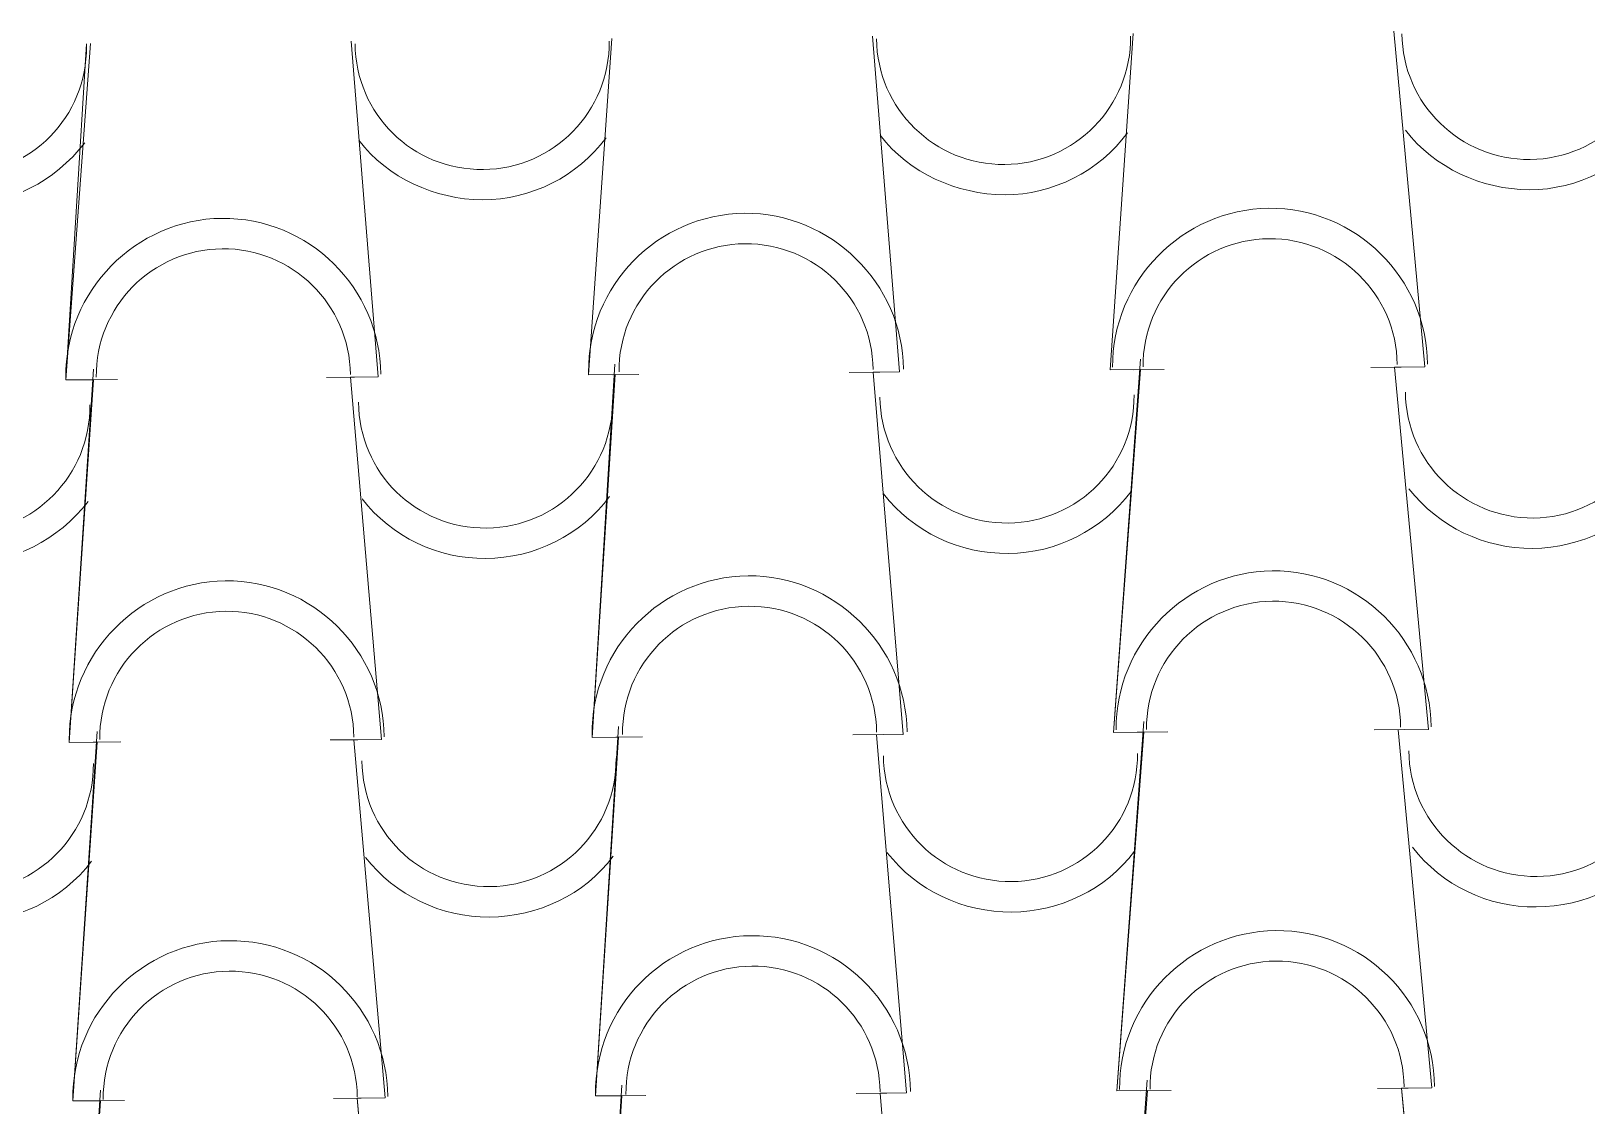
# Model space of a CAD drawing. Header units: millimetres. Extents: x 36985 to 49607, y -23856 to -17842.
# Drawn here: x 41048 to 42006, y -19250 to -18588 of the extents above; entities that cross this region are included whole.
import ezdxf

# ---------------------------------------------------------------- set-up
doc = ezdxf.new("R2010")
doc.units = ezdxf.units.MM
doc.layers.add('A-COB-___-___-EXI', color=250, linetype='Continuous', lineweight=25)

msp = doc.modelspace()

# ---------------------------------------------------------------- linework, layer by layer
at = {"layer": 'A-COB-___-___-EXI', "color": 18, "lineweight": 9}
for p, q in [((41084.45, -18802.69), (41101.55, -18802.53)), ((41247.34, -18801.12), (41230.24, -18801.29)), ((41407.79, -18799.58), (41391.5, -18799.74)), ((41406.16, -18799.6), (41422.45, -18799.44)), ((41570.68, -18798.02), (41551.95, -18798.2)), ((41731.13, -18796.47), (41712.39, -18796.65)), ((41727.05, -18796.51), (41745.79, -18796.33)), ((41891.57, -18794.93), (41872.84, -18795.11)), ((41572.82, -19021.18), (41554.09, -19021.36)), ((41893.72, -19018.09), (41874.99, -19018.27)), ((41410.43, -19243.48), (41426.72, -19243.32)), ((41574.95, -19241.89), (41556.21, -19242.07)), ((41735.39, -19240.35), (41716.66, -19240.53)), ((41731.32, -19240.39), (41750.05, -19240.21)), ((41895.84, -19238.81), (41877.11, -19238.99)), ((41912.62, -19459.38), (41891.77, -19238.85)), ((41268.39, -19465.58), (41249.16, -19245.03))]:
    msp.add_line(p, q, dxfattribs=at)
at = {"layer": 'A-COB-___-___-EXI', "color": 18, "lineweight": 9, "flags": 128}
for points in [[(41405.8, -18592.71), (41391.5, -18799.74), (41407.79, -18799.58), (41391.5, -18799.74), (41407.79, -18799.58), (41391.5, -18799.74), (41405.8, -18592.71), (41391.5, -18799.74), (41407.79, -18799.58), (41393.64, -19022.9), (41409.93, -19022.74), (41393.64, -19022.9), (41409.93, -19022.74), (41393.64, -19022.9), (41409.93, -19022.74), (41393.64, -19022.9), (41409.93, -19022.74), (41395.77, -19243.62), (41412.06, -19243.46), (41395.77, -19243.62), (41412.06, -19243.46), (41395.77, -19243.62), (41409.87, -19016.23), (41395.77, -19243.62), (41412.06, -19243.46), (41397.89, -19464.33), (41411.99, -19236.94), (41397.89, -19464.33), (41411.99, -19236.94)], [(41566.25, -18591.17), (41582.9, -18797.9), (41566.61, -18798.05), (41582.9, -18797.9), (41566.25, -18591.17), (41582.9, -18797.9), (41566.61, -18798.05), (41585.04, -19021.06), (41568.75, -19021.22), (41585.04, -19021.06), (41568.75, -19021.22), (41587.16, -19241.78), (41570.87, -19241.93), (41589.29, -19462.49), (41570.87, -19241.93), (41587.16, -19241.78), (41570.87, -19241.93), (41587.16, -19241.78), (41570.87, -19241.93), (41589.29, -19462.49), (41570.87, -19241.93), (41587.16, -19241.78), (41568.75, -19021.22), (41585.04, -19021.06), (41568.75, -19021.22), (41585.04, -19021.06)], [(41718.78, -19461.25), (41735.33, -19233.84), (41718.78, -19461.25), (41735.39, -19240.35), (41716.66, -19240.53), (41733.21, -19013.12), (41716.66, -19240.53), (41735.39, -19240.35), (41716.66, -19240.53), (41735.39, -19240.35), (41716.66, -19240.53), (41733.27, -19019.63), (41714.54, -19019.81), (41733.27, -19019.63), (41714.54, -19019.81), (41733.27, -19019.63), (41714.54, -19019.81), (41731.13, -18796.47), (41712.39, -18796.65), (41726.69, -18589.62), (41712.39, -18796.65), (41731.13, -18796.47), (41712.39, -18796.65), (41731.13, -18796.47), (41712.39, -18796.65), (41726.69, -18589.62)], [(41908.38, -19017.95), (41889.65, -19018.13), (41908.38, -19017.95), (41887.5, -18794.97), (41906.23, -18794.79), (41887.14, -18588.08), (41906.23, -18794.79), (41887.5, -18794.97), (41906.23, -18794.79), (41887.14, -18588.08)], [(41082.46, -18595.82), (41069.79, -18802.83), (41086.89, -18802.67), (41069.79, -18802.83), (41086.89, -18802.67), (41069.79, -18802.83), (41084.9, -18595.8)], [(41086.83, -18796.15), (41071.93, -19025.99), (41089.04, -19025.83), (41071.93, -19025.99), (41089.04, -19025.83), (41074.06, -19246.71), (41091.16, -19246.55), (41074.06, -19246.71), (41091.16, -19246.55), (41074.06, -19246.71), (41089.04, -19025.83), (41071.93, -19025.99), (41086.83, -18796.15), (41071.93, -19025.99), (41089.04, -19025.83), (41071.93, -19025.99), (41089.04, -19025.83), (41071.93, -19025.99), (41089.04, -19025.83), (41071.93, -19025.99), (41089.04, -19025.83), (41071.93, -19025.99), (41089.04, -19025.83), (41071.93, -19025.99), (41086.89, -18802.67), (41069.79, -18802.83), (41082.46, -18595.82), (41069.79, -18802.83), (41086.89, -18802.67), (41069.79, -18802.83), (41086.89, -18802.67)], [(41266.27, -19244.86), (41249.16, -19245.03), (41266.27, -19244.86), (41249.16, -19245.03), (41268.39, -19465.58), (41249.16, -19245.03), (41266.27, -19244.86), (41247.04, -19024.31), (41264.15, -19024.14), (41244.9, -18801.15), (41262, -18800.98), (41244.9, -18801.15), (41262, -18800.98), (41244.9, -18801.15), (41264.15, -19024.14), (41247.04, -19024.31), (41264.15, -19024.14), (41247.04, -19024.31), (41266.27, -19244.86), (41249.16, -19245.03), (41266.27, -19244.86), (41249.16, -19245.03), (41268.39, -19465.58), (41249.16, -19245.03), (41266.27, -19244.86), (41247.04, -19024.31), (41264.15, -19024.14), (41247.04, -19024.31), (41264.15, -19024.14), (41247.04, -19024.31), (41264.15, -19024.14), (41244.9, -18801.15), (41262, -18800.98), (41245.35, -18594.25), (41262, -18800.98), (41244.9, -18801.15), (41262, -18800.98), (41245.35, -18594.25), (41262, -18800.98), (41244.9, -18801.15), (41264.15, -19024.14), (41247.04, -19024.31), (41264.15, -19024.14), (41247.04, -19024.31), (41266.27, -19244.86), (41249.16, -19245.03), (41266.27, -19244.86), (41247.04, -19024.31), (41264.15, -19024.14)], [(41566.61, -18798.05), (41585.04, -19021.06), (41568.75, -19021.22), (41585.04, -19021.06), (41568.75, -19021.22), (41587.16, -19241.78), (41570.87, -19241.93), (41587.16, -19241.78), (41568.75, -19021.22), (41585.04, -19021.06), (41566.61, -18798.05), (41582.9, -18797.9), (41566.61, -18798.05), (41582.9, -18797.9)], [(41910.5, -19238.67), (41891.77, -19238.85), (41910.5, -19238.67), (41891.77, -19238.85), (41912.62, -19459.38), (41891.77, -19238.85), (41910.5, -19238.67), (41889.65, -19018.13), (41908.38, -19017.95), (41889.65, -19018.13), (41908.38, -19017.95), (41887.5, -18794.97), (41906.23, -18794.79), (41887.5, -18794.97), (41906.23, -18794.79)], [(41889.65, -19018.13), (41908.38, -19017.95), (41889.65, -19018.13), (41910.5, -19238.67), (41891.77, -19238.85), (41910.5, -19238.67), (41889.65, -19018.13), (41908.38, -19017.95), (41887.5, -18794.97)], [(41091.1, -19240.03), (41076.18, -19467.43), (41091.16, -19246.55), (41074.06, -19246.71), (41088.98, -19019.31), (41074.06, -19246.71), (41088.98, -19019.31)], [(41409.87, -19016.23), (41395.77, -19243.62), (41412.06, -19243.46), (41395.77, -19243.62), (41412.06, -19243.46)], [(41729.2, -19019.67), (41747.93, -19019.49), (41729.2, -19019.67), (41747.93, -19019.49)], [(41076.18, -19467.43), (41091.1, -19240.03), (41076.18, -19467.43), (41091.16, -19246.55), (41074.06, -19246.71), (41091.16, -19246.55), (41074.06, -19246.71), (41091.16, -19246.55), (41074.06, -19246.71)]]:
    msp.add_lwpolyline(points, dxfattribs=at)
for points in [[(41407.72, -18793.07), (41393.64, -19022.9), (41409.93, -19022.74), (41393.64, -19022.9), (41409.93, -19022.74), (41393.64, -19022.9)], [(41731.06, -18789.96), (41714.54, -19019.81), (41733.27, -19019.63), (41714.54, -19019.81), (41733.27, -19019.63), (41714.54, -19019.81)], [(41232.38, -19024.45), (41249.49, -19024.29)], [(41424.59, -19022.6), (41408.3, -19022.76), (41424.59, -19022.6), (41408.3, -19022.76)], [(41103.7, -19025.69), (41086.59, -19025.85), (41103.7, -19025.69), (41086.59, -19025.85)], [(41105.82, -19246.4), (41088.72, -19246.57)], [(41234.5, -19245.17), (41251.61, -19245)]]:
    msp.add_lwpolyline(points, close=True, dxfattribs=at)
at = {"layer": 'A-COB-___-___-EXI', "color": 18, "lineweight": 9}
for points in [[(41568.71, -18592.77), (41569.12, -18635.94), (41604.48, -18670.62), (41647.64, -18670.21)], [(41568.71, -18592.77), (41569.12, -18635.94), (41604.48, -18670.62), (41647.64, -18670.21)], [(41892.04, -18589.66), (41892.46, -18632.83), (41927.82, -18667.51), (41970.98, -18667.1)], [(41892.04, -18589.66), (41892.46, -18632.83), (41927.82, -18667.51), (41970.98, -18667.1)], [(41247.81, -18595.86), (41248.22, -18639.02), (41282.77, -18673.72), (41326.75, -18673.29)], [(41247.81, -18595.86), (41248.22, -18639.02), (41282.77, -18673.72), (41326.75, -18673.29)], [(41247.81, -18595.86), (41248.22, -18639.02), (41282.77, -18673.72), (41326.75, -18673.29)], [(41894.24, -18649.1), (41912.39, -18672.55), (41941.02, -18685.31), (41970.35, -18685.84)], [(41894.24, -18649.1), (41912.39, -18672.55), (41941.02, -18685.31), (41970.35, -18685.84)], [(41250.01, -18655.3), (41268.16, -18678.74), (41296.79, -18691.5), (41326.11, -18692.03)], [(41250.01, -18655.3), (41268.16, -18678.74), (41296.79, -18691.5), (41326.11, -18692.03)], [(41250.01, -18655.3), (41268.16, -18678.74), (41296.79, -18691.5), (41326.11, -18692.03)], [(41570.91, -18652.21), (41589.05, -18675.66), (41617.68, -18688.42), (41647.82, -18688.94)], [(41570.91, -18652.21), (41589.05, -18675.66), (41617.68, -18688.42), (41647.82, -18688.94)], [(41907.85, -18793.14), (41907.34, -18740.2), (41863.75, -18696.64), (41810, -18697.16)], [(41907.85, -18793.14), (41907.34, -18740.2), (41863.75, -18696.64), (41810, -18697.16)], [(41907.85, -18793.14), (41907.34, -18740.2), (41863.75, -18696.64), (41810, -18697.16)], [(41907.85, -18793.14), (41907.34, -18740.2), (41863.75, -18696.64), (41810, -18697.16)], [(41907.85, -18793.14), (41907.34, -18740.2), (41863.75, -18696.64), (41810, -18697.16)], [(41907.85, -18793.14), (41907.34, -18740.2), (41863.75, -18696.64), (41810, -18697.16)], [(41263.61, -18799.34), (41263.1, -18746.4), (41219.52, -18702.83), (41165.76, -18703.35)], [(41263.61, -18799.34), (41263.1, -18746.4), (41219.52, -18702.83), (41165.76, -18703.35)], [(41263.61, -18799.34), (41263.1, -18746.4), (41219.52, -18702.83), (41165.76, -18703.35)], [(41263.61, -18799.34), (41263.1, -18746.4), (41219.52, -18702.83), (41165.76, -18703.35)], [(41263.61, -18799.34), (41263.1, -18746.4), (41219.52, -18702.83), (41165.76, -18703.35)], [(41263.61, -18799.34), (41263.1, -18746.4), (41219.52, -18702.83), (41165.76, -18703.35)], [(41263.61, -18799.34), (41263.1, -18746.4), (41219.52, -18702.83), (41165.76, -18703.35)], [(41263.61, -18799.34), (41263.1, -18746.4), (41219.52, -18702.83), (41165.76, -18703.35)], [(41585.32, -18796.25), (41584.81, -18743.31), (41540.41, -18699.75), (41487.47, -18700.26)], [(41585.32, -18796.25), (41584.81, -18743.31), (41540.41, -18699.75), (41487.47, -18700.26)], [(41585.32, -18796.25), (41584.81, -18743.31), (41540.41, -18699.75), (41487.47, -18700.26)], [(41585.32, -18796.25), (41584.81, -18743.31), (41540.41, -18699.75), (41487.47, -18700.26)], [(41585.32, -18796.25), (41584.81, -18743.31), (41540.41, -18699.75), (41487.47, -18700.26)], [(41585.32, -18796.25), (41584.81, -18743.31), (41540.41, -18699.75), (41487.47, -18700.26)], [(41889.12, -18793.32), (41888.7, -18750.16), (41853.34, -18715.47), (41810.18, -18715.89)], [(41889.12, -18793.32), (41888.7, -18750.16), (41853.34, -18715.47), (41810.18, -18715.89)], [(41889.12, -18793.32), (41888.7, -18750.16), (41853.34, -18715.47), (41810.18, -18715.89)], [(41889.12, -18793.32), (41888.7, -18750.16), (41853.34, -18715.47), (41810.18, -18715.89)], [(41889.12, -18793.32), (41888.7, -18750.16), (41853.34, -18715.47), (41810.18, -18715.89)], [(41889.12, -18793.32), (41888.7, -18750.16), (41853.34, -18715.47), (41810.18, -18715.89)], [(41244.88, -18799.52), (41244.47, -18756.35), (41209.11, -18721.67), (41165.94, -18722.08)], [(41244.88, -18799.52), (41244.47, -18756.35), (41209.11, -18721.67), (41165.94, -18722.08)], [(41244.88, -18799.52), (41244.47, -18756.35), (41209.11, -18721.67), (41165.94, -18722.08)], [(41244.88, -18799.52), (41244.47, -18756.35), (41209.11, -18721.67), (41165.94, -18722.08)], [(41244.88, -18799.52), (41244.47, -18756.35), (41209.11, -18721.67), (41165.94, -18722.08)], [(41244.88, -18799.52), (41244.47, -18756.35), (41209.11, -18721.67), (41165.94, -18722.08)], [(41244.88, -18799.52), (41244.47, -18756.35), (41209.11, -18721.67), (41165.94, -18722.08)], [(41244.88, -18799.52), (41244.47, -18756.35), (41209.11, -18721.67), (41165.94, -18722.08)], [(41566.59, -18796.43), (41566.18, -18753.26), (41530.82, -18718.57), (41487.65, -18718.99)], [(41566.59, -18796.43), (41566.18, -18753.26), (41530.82, -18718.57), (41487.65, -18718.99)], [(41566.59, -18796.43), (41566.18, -18753.26), (41530.82, -18718.57), (41487.65, -18718.99)], [(41566.59, -18796.43), (41566.18, -18753.26), (41530.82, -18718.57), (41487.65, -18718.99)], [(41566.59, -18796.43), (41566.18, -18753.26), (41530.82, -18718.57), (41487.65, -18718.99)], [(41566.59, -18796.43), (41566.18, -18753.26), (41530.82, -18718.57), (41487.65, -18718.99)], [(41570.83, -18813.49), (41571.24, -18856.66), (41606.6, -18891.34), (41649.77, -18890.93)], [(41894.17, -18810.38), (41894.58, -18853.55), (41929.94, -18888.23), (41973.11, -18887.82)], [(41249.93, -18816.58), (41250.35, -18859.74), (41284.89, -18894.43), (41328.87, -18894.01)], [(41896.37, -18869.82), (41914.51, -18893.27), (41943.15, -18906.84), (41972.47, -18906.56)], [(41896.37, -18869.82), (41914.51, -18893.27), (41943.15, -18906.84), (41972.47, -18906.56)], [(41252.13, -18876.02), (41270.28, -18899.46), (41298.92, -18913.03), (41328.24, -18912.75)], [(41252.13, -18876.02), (41270.28, -18899.46), (41298.92, -18913.03), (41328.24, -18912.75)], [(41252.13, -18876.02), (41270.28, -18899.46), (41298.92, -18913.03), (41328.24, -18912.75)], [(41573.03, -18872.93), (41591.17, -18896.38), (41619.81, -18909.95), (41649.95, -18909.66)], [(41573.03, -18872.93), (41591.17, -18896.38), (41619.81, -18909.95), (41649.95, -18909.66)], [(41265.76, -19022.5), (41265.25, -18969.56), (41221.66, -18925.99), (41167.91, -18926.51)], [(41265.76, -19022.5), (41265.25, -18969.56), (41221.66, -18925.99), (41167.91, -18926.51)], [(41265.76, -19022.5), (41265.25, -18969.56), (41221.66, -18925.99), (41167.91, -18926.51)], [(41265.76, -19022.5), (41265.25, -18969.56), (41221.66, -18925.99), (41167.91, -18926.51)], [(41265.76, -19022.5), (41265.25, -18969.56), (41221.66, -18925.99), (41167.91, -18926.51)], [(41265.76, -19022.5), (41265.25, -18969.56), (41221.66, -18925.99), (41167.91, -18926.51)], [(41265.76, -19022.5), (41265.25, -18969.56), (41221.66, -18925.99), (41167.91, -18926.51)], [(41265.76, -19022.5), (41265.25, -18969.56), (41221.66, -18925.99), (41167.91, -18926.51)], [(41265.76, -19022.5), (41265.25, -18969.56), (41221.66, -18925.99), (41167.91, -18926.51)], [(41265.76, -19022.5), (41265.25, -18969.56), (41221.66, -18925.99), (41167.91, -18926.51)], [(41265.76, -19022.5), (41265.25, -18969.56), (41221.66, -18925.99), (41167.91, -18926.51)], [(41265.76, -19022.5), (41265.25, -18969.56), (41221.66, -18925.99), (41167.91, -18926.51)], [(41265.76, -19022.5), (41265.25, -18969.56), (41221.66, -18925.99), (41167.91, -18926.51)], [(41265.76, -19022.5), (41265.25, -18969.56), (41221.66, -18925.99), (41167.91, -18926.51)], [(41587.47, -19019.41), (41586.96, -18966.47), (41542.56, -18922.91), (41489.62, -18923.42)], [(41587.47, -19019.41), (41586.96, -18966.47), (41542.56, -18922.91), (41489.62, -18923.42)], [(41587.47, -19019.41), (41586.96, -18966.47), (41542.56, -18922.91), (41489.62, -18923.42)], [(41587.47, -19019.41), (41586.96, -18966.47), (41542.56, -18922.91), (41489.62, -18923.42)], [(41587.47, -19019.41), (41586.96, -18966.47), (41542.56, -18922.91), (41489.62, -18923.42)], [(41587.47, -19019.41), (41586.96, -18966.47), (41542.56, -18922.91), (41489.62, -18923.42)], [(41587.47, -19019.41), (41586.96, -18966.47), (41542.56, -18922.91), (41489.62, -18923.42)], [(41587.47, -19019.41), (41586.96, -18966.47), (41542.56, -18922.91), (41489.62, -18923.42)], [(41587.47, -19019.41), (41586.96, -18966.47), (41542.56, -18922.91), (41489.62, -18923.42)], [(41587.47, -19019.41), (41586.96, -18966.47), (41542.56, -18922.91), (41489.62, -18923.42)], [(41587.47, -19019.41), (41586.96, -18966.47), (41542.56, -18922.91), (41489.62, -18923.42)], [(41909.99, -19016.31), (41909.48, -18963.37), (41865.9, -18919.8), (41812.14, -18920.32)], [(41909.99, -19016.31), (41909.48, -18963.37), (41865.9, -18919.8), (41812.14, -18920.32)], [(41909.99, -19016.31), (41909.48, -18963.37), (41865.9, -18919.8), (41812.14, -18920.32)], [(41909.99, -19016.31), (41909.48, -18963.37), (41865.9, -18919.8), (41812.14, -18920.32)], [(41909.99, -19016.31), (41909.48, -18963.37), (41865.9, -18919.8), (41812.14, -18920.32)], [(41909.99, -19016.31), (41909.48, -18963.37), (41865.9, -18919.8), (41812.14, -18920.32)], [(41909.99, -19016.31), (41909.48, -18963.37), (41865.9, -18919.8), (41812.14, -18920.32)], [(41909.99, -19016.31), (41909.48, -18963.37), (41865.9, -18919.8), (41812.14, -18920.32)], [(41909.99, -19016.31), (41909.48, -18963.37), (41865.9, -18919.8), (41812.14, -18920.32)], [(41247.03, -19022.68), (41246.61, -18979.51), (41211.25, -18944.83), (41168.09, -18945.24)], [(41247.03, -19022.68), (41246.61, -18979.51), (41211.25, -18944.83), (41168.09, -18945.24)], [(41247.03, -19022.68), (41246.61, -18979.51), (41211.25, -18944.83), (41168.09, -18945.24)], [(41247.03, -19022.68), (41246.61, -18979.51), (41211.25, -18944.83), (41168.09, -18945.24)], [(41247.03, -19022.68), (41246.61, -18979.51), (41211.25, -18944.83), (41168.09, -18945.24)], [(41247.03, -19022.68), (41246.61, -18979.51), (41211.25, -18944.83), (41168.09, -18945.24)], [(41247.03, -19022.68), (41246.61, -18979.51), (41211.25, -18944.83), (41168.09, -18945.24)], [(41247.03, -19022.68), (41246.61, -18979.51), (41211.25, -18944.83), (41168.09, -18945.24)], [(41247.03, -19022.68), (41246.61, -18979.51), (41211.25, -18944.83), (41168.09, -18945.24)], [(41247.03, -19022.68), (41246.61, -18979.51), (41211.25, -18944.83), (41168.09, -18945.24)], [(41247.03, -19022.68), (41246.61, -18979.51), (41211.25, -18944.83), (41168.09, -18945.24)], [(41247.03, -19022.68), (41246.61, -18979.51), (41211.25, -18944.83), (41168.09, -18945.24)], [(41247.03, -19022.68), (41246.61, -18979.51), (41211.25, -18944.83), (41168.09, -18945.24)], [(41247.03, -19022.68), (41246.61, -18979.51), (41211.25, -18944.83), (41168.09, -18945.24)], [(41568.74, -19019.59), (41568.32, -18976.42), (41532.96, -18941.74), (41489.8, -18942.15)], [(41568.74, -19019.59), (41568.32, -18976.42), (41532.96, -18941.74), (41489.8, -18942.15)], [(41568.74, -19019.59), (41568.32, -18976.42), (41532.96, -18941.74), (41489.8, -18942.15)], [(41568.74, -19019.59), (41568.32, -18976.42), (41532.96, -18941.74), (41489.8, -18942.15)], [(41568.74, -19019.59), (41568.32, -18976.42), (41532.96, -18941.74), (41489.8, -18942.15)], [(41568.74, -19019.59), (41568.32, -18976.42), (41532.96, -18941.74), (41489.8, -18942.15)], [(41568.74, -19019.59), (41568.32, -18976.42), (41532.96, -18941.74), (41489.8, -18942.15)], [(41568.74, -19019.59), (41568.32, -18976.42), (41532.96, -18941.74), (41489.8, -18942.15)], [(41568.74, -19019.59), (41568.32, -18976.42), (41532.96, -18941.74), (41489.8, -18942.15)], [(41568.74, -19019.59), (41568.32, -18976.42), (41532.96, -18941.74), (41489.8, -18942.15)], [(41568.74, -19019.59), (41568.32, -18976.42), (41532.96, -18941.74), (41489.8, -18942.15)], [(41891.26, -19016.49), (41890.85, -18973.32), (41855.49, -18938.63), (41812.32, -18939.05)], [(41891.26, -19016.49), (41890.85, -18973.32), (41855.49, -18938.63), (41812.32, -18939.05)], [(41891.26, -19016.49), (41890.85, -18973.32), (41855.49, -18938.63), (41812.32, -18939.05)], [(41891.26, -19016.49), (41890.85, -18973.32), (41855.49, -18938.63), (41812.32, -18939.05)], [(41891.26, -19016.49), (41890.85, -18973.32), (41855.49, -18938.63), (41812.32, -18939.05)], [(41891.26, -19016.49), (41890.85, -18973.32), (41855.49, -18938.63), (41812.32, -18939.05)], [(41891.26, -19016.49), (41890.85, -18973.32), (41855.49, -18938.63), (41812.32, -18939.05)], [(41891.26, -19016.49), (41890.85, -18973.32), (41855.49, -18938.63), (41812.32, -18939.05)], [(41891.26, -19016.49), (41890.85, -18973.32), (41855.49, -18938.63), (41812.32, -18939.05)], [(41896.29, -19031.1), (41896.7, -19074.26), (41932.06, -19108.95), (41975.23, -19108.53)], [(41252.05, -19037.29), (41252.47, -19080.46), (41287.01, -19115.15), (41330.99, -19114.73)], [(41252.05, -19037.29), (41252.47, -19080.46), (41287.01, -19115.15), (41330.99, -19114.73)], [(41572.95, -19034.21), (41573.36, -19077.37), (41608.72, -19112.06), (41651.89, -19111.64)], [(41898.49, -19090.54), (41916.63, -19113.99), (41945.27, -19127.56), (41974.59, -19127.27)], [(41254.25, -19096.73), (41272.4, -19120.18), (41301.04, -19133.75), (41330.36, -19133.47)], [(41254.25, -19096.73), (41272.4, -19120.18), (41301.04, -19133.75), (41330.36, -19133.47)], [(41575.15, -19093.65), (41593.3, -19117.09), (41621.93, -19130.67), (41652.07, -19130.38)], [(41267.89, -19244.03), (41267.37, -19190.28), (41223.79, -19147.53), (41170.04, -19148.04)], [(41267.89, -19244.03), (41267.37, -19190.28), (41223.79, -19147.53), (41170.04, -19148.04)], [(41267.89, -19244.03), (41267.37, -19190.28), (41223.79, -19147.53), (41170.04, -19148.04)], [(41267.89, -19244.03), (41267.37, -19190.28), (41223.79, -19147.53), (41170.04, -19148.04)], [(41267.89, -19244.03), (41267.37, -19190.28), (41223.79, -19147.53), (41170.04, -19148.04)], [(41267.89, -19244.03), (41267.37, -19190.28), (41223.79, -19147.53), (41170.04, -19148.04)], [(41267.89, -19244.03), (41267.37, -19190.28), (41223.79, -19147.53), (41170.04, -19148.04)], [(41267.89, -19244.03), (41267.37, -19190.28), (41223.79, -19147.53), (41170.04, -19148.04)], [(41267.89, -19244.03), (41267.37, -19190.28), (41223.79, -19147.53), (41170.04, -19148.04)], [(41267.89, -19244.03), (41267.37, -19190.28), (41223.79, -19147.53), (41170.04, -19148.04)], [(41589.6, -19240.94), (41589.08, -19187.18), (41544.69, -19144.44), (41491.75, -19144.95)], [(41589.6, -19240.94), (41589.08, -19187.18), (41544.69, -19144.44), (41491.75, -19144.95)], [(41589.6, -19240.94), (41589.08, -19187.18), (41544.69, -19144.44), (41491.75, -19144.95)], [(41589.6, -19240.94), (41589.08, -19187.18), (41544.69, -19144.44), (41491.75, -19144.95)], [(41589.6, -19240.94), (41589.08, -19187.18), (41544.69, -19144.44), (41491.75, -19144.95)], [(41589.6, -19240.94), (41589.08, -19187.18), (41544.69, -19144.44), (41491.75, -19144.95)], [(41589.6, -19240.94), (41589.08, -19187.18), (41544.69, -19144.44), (41491.75, -19144.95)], [(41589.6, -19240.94), (41589.08, -19187.18), (41544.69, -19144.44), (41491.75, -19144.95)], [(41912.12, -19237.84), (41911.61, -19184.08), (41868.03, -19141.33), (41814.27, -19141.85)], [(41912.12, -19237.84), (41911.61, -19184.08), (41868.03, -19141.33), (41814.27, -19141.85)], [(41912.12, -19237.84), (41911.61, -19184.08), (41868.03, -19141.33), (41814.27, -19141.85)], [(41912.12, -19237.84), (41911.61, -19184.08), (41868.03, -19141.33), (41814.27, -19141.85)], [(41912.12, -19237.84), (41911.61, -19184.08), (41868.03, -19141.33), (41814.27, -19141.85)], [(41912.12, -19237.84), (41911.61, -19184.08), (41868.03, -19141.33), (41814.27, -19141.85)], [(41249.16, -19244.21), (41248.74, -19201.05), (41213.38, -19166.36), (41170.22, -19166.78)], [(41249.16, -19244.21), (41248.74, -19201.05), (41213.38, -19166.36), (41170.22, -19166.78)], [(41249.16, -19244.21), (41248.74, -19201.05), (41213.38, -19166.36), (41170.22, -19166.78)], [(41249.16, -19244.21), (41248.74, -19201.05), (41213.38, -19166.36), (41170.22, -19166.78)], [(41249.16, -19244.21), (41248.74, -19201.05), (41213.38, -19166.36), (41170.22, -19166.78)], [(41249.16, -19244.21), (41248.74, -19201.05), (41213.38, -19166.36), (41170.22, -19166.78)], [(41249.16, -19244.21), (41248.74, -19201.05), (41213.38, -19166.36), (41170.22, -19166.78)], [(41249.16, -19244.21), (41248.74, -19201.05), (41213.38, -19166.36), (41170.22, -19166.78)], [(41249.16, -19244.21), (41248.74, -19201.05), (41213.38, -19166.36), (41170.22, -19166.78)], [(41249.16, -19244.21), (41248.74, -19201.05), (41213.38, -19166.36), (41170.22, -19166.78)], [(41570.87, -19241.12), (41570.45, -19197.95), (41535.09, -19163.27), (41491.93, -19163.68)], [(41570.87, -19241.12), (41570.45, -19197.95), (41535.09, -19163.27), (41491.93, -19163.68)], [(41570.87, -19241.12), (41570.45, -19197.95), (41535.09, -19163.27), (41491.93, -19163.68)], [(41570.87, -19241.12), (41570.45, -19197.95), (41535.09, -19163.27), (41491.93, -19163.68)], [(41570.87, -19241.12), (41570.45, -19197.95), (41535.09, -19163.27), (41491.93, -19163.68)], [(41570.87, -19241.12), (41570.45, -19197.95), (41535.09, -19163.27), (41491.93, -19163.68)], [(41570.87, -19241.12), (41570.45, -19197.95), (41535.09, -19163.27), (41491.93, -19163.68)], [(41570.87, -19241.12), (41570.45, -19197.95), (41535.09, -19163.27), (41491.93, -19163.68)], [(41893.39, -19238.02), (41892.98, -19194.85), (41857.62, -19160.17), (41814.45, -19160.58)], [(41893.39, -19238.02), (41892.98, -19194.85), (41857.62, -19160.17), (41814.45, -19160.58)], [(41893.39, -19238.02), (41892.98, -19194.85), (41857.62, -19160.17), (41814.45, -19160.58)], [(41893.39, -19238.02), (41892.98, -19194.85), (41857.62, -19160.17), (41814.45, -19160.58)], [(41893.39, -19238.02), (41892.98, -19194.85), (41857.62, -19160.17), (41814.45, -19160.58)], [(41893.39, -19238.02), (41892.98, -19194.85), (41857.62, -19160.17), (41814.45, -19160.58)]]:
    msp.add_open_spline(points, degree=3, dxfattribs=at)
for points in [[(41647.64, -18670.21), (41647.64, -18670.21), (41690.81, -18669.79), (41725.5, -18634.44), (41725.08, -18591.27)], [(41647.64, -18670.21), (41647.64, -18670.21), (41690.81, -18669.79), (41725.5, -18634.44), (41725.08, -18591.27)], [(41970.98, -18667.1), (41970.98, -18667.1), (42014.15, -18666.68), (42048.83, -18631.33), (42048.42, -18588.16)], [(41970.98, -18667.1), (41970.98, -18667.1), (42014.15, -18666.68), (42048.83, -18631.33), (42048.42, -18588.16)], [(41005.04, -18676.39), (41005.04, -18676.39), (41048.21, -18675.97), (41082.89, -18640.61), (41082.48, -18597.45)], [(41005.04, -18676.39), (41005.04, -18676.39), (41048.21, -18675.97), (41082.89, -18640.61), (41082.48, -18597.45)], [(41005.04, -18676.39), (41005.04, -18676.39), (41048.21, -18675.97), (41082.89, -18640.61), (41082.48, -18597.45)], [(41326.75, -18673.29), (41326.75, -18673.29), (41369.92, -18672.88), (41404.6, -18637.52), (41404.19, -18594.35)], [(41326.75, -18673.29), (41326.75, -18673.29), (41369.92, -18672.88), (41404.6, -18637.52), (41404.19, -18594.35)], [(41326.75, -18673.29), (41326.75, -18673.29), (41369.92, -18672.88), (41404.6, -18637.52), (41404.19, -18594.35)], [(41647.82, -18688.94), (41647.82, -18688.94), (41677.15, -18688.66), (41705.52, -18674.54), (41723.21, -18650.75)], [(41647.82, -18688.94), (41647.82, -18688.94), (41677.15, -18688.66), (41705.52, -18674.54), (41723.21, -18650.75)], [(41970.35, -18685.84), (41970.35, -18685.84), (42000.48, -18685.55), (42028.86, -18671.43), (42046.55, -18647.64)], [(41970.35, -18685.84), (41970.35, -18685.84), (42000.48, -18685.55), (42028.86, -18671.43), (42046.55, -18647.64)], [(41005.22, -18695.12), (41005.22, -18695.12), (41035.35, -18694.83), (41062.91, -18680.72), (41081.42, -18656.92)], [(41005.22, -18695.12), (41005.22, -18695.12), (41035.35, -18694.83), (41062.91, -18680.72), (41081.42, -18656.92)], [(41005.22, -18695.12), (41005.22, -18695.12), (41035.35, -18694.83), (41062.91, -18680.72), (41081.42, -18656.92)], [(41326.11, -18692.03), (41326.11, -18692.03), (41356.25, -18691.74), (41384.62, -18677.62), (41402.31, -18653.83)], [(41326.11, -18692.03), (41326.11, -18692.03), (41356.25, -18691.74), (41384.62, -18677.62), (41402.31, -18653.83)], [(41326.11, -18692.03), (41326.11, -18692.03), (41356.25, -18691.74), (41384.62, -18677.62), (41402.31, -18653.83)], [(41810, -18697.16), (41810, -18697.16), (41757.06, -18697.67), (41713.5, -18742.07), (41714.01, -18795.01)], [(41810, -18697.16), (41810, -18697.16), (41757.06, -18697.67), (41713.5, -18742.07), (41714.01, -18795.01)], [(41810, -18697.16), (41810, -18697.16), (41757.06, -18697.67), (41713.5, -18742.07), (41714.01, -18795.01)], [(41810, -18697.16), (41810, -18697.16), (41757.06, -18697.67), (41713.5, -18742.07), (41714.01, -18795.01)], [(41810, -18697.16), (41810, -18697.16), (41757.06, -18697.67), (41713.5, -18742.07), (41714.01, -18795.01)], [(41810, -18697.16), (41810, -18697.16), (41757.06, -18697.67), (41713.5, -18742.07), (41714.01, -18795.01)], [(41165.76, -18703.35), (41165.76, -18703.35), (41112.82, -18703.86), (41069.26, -18748.26), (41069.77, -18801.2)], [(41165.76, -18703.35), (41165.76, -18703.35), (41112.82, -18703.86), (41069.26, -18748.26), (41069.77, -18801.2)], [(41165.76, -18703.35), (41165.76, -18703.35), (41112.82, -18703.86), (41069.26, -18748.26), (41069.77, -18801.2)], [(41165.76, -18703.35), (41165.76, -18703.35), (41112.82, -18703.86), (41069.26, -18748.26), (41069.77, -18801.2)], [(41165.76, -18703.35), (41165.76, -18703.35), (41112.82, -18703.86), (41069.26, -18748.26), (41069.77, -18801.2)], [(41165.76, -18703.35), (41165.76, -18703.35), (41112.82, -18703.86), (41069.26, -18748.26), (41069.77, -18801.2)], [(41165.76, -18703.35), (41165.76, -18703.35), (41112.82, -18703.86), (41069.26, -18748.26), (41069.77, -18801.2)], [(41165.76, -18703.35), (41165.76, -18703.35), (41112.82, -18703.86), (41069.26, -18748.26), (41069.77, -18801.2)], [(41487.47, -18700.26), (41487.47, -18700.26), (41433.72, -18700.77), (41390.97, -18745.17), (41391.48, -18798.11)], [(41487.47, -18700.26), (41487.47, -18700.26), (41433.72, -18700.77), (41390.97, -18745.17), (41391.48, -18798.11)], [(41487.47, -18700.26), (41487.47, -18700.26), (41433.72, -18700.77), (41390.97, -18745.17), (41391.48, -18798.11)], [(41487.47, -18700.26), (41487.47, -18700.26), (41433.72, -18700.77), (41390.97, -18745.17), (41391.48, -18798.11)], [(41487.47, -18700.26), (41487.47, -18700.26), (41433.72, -18700.77), (41390.97, -18745.17), (41391.48, -18798.11)], [(41487.47, -18700.26), (41487.47, -18700.26), (41433.72, -18700.77), (41390.97, -18745.17), (41391.48, -18798.11)], [(41810.18, -18715.89), (41810.18, -18715.89), (41767.01, -18716.3), (41732.32, -18751.66), (41732.74, -18794.83)], [(41810.18, -18715.89), (41810.18, -18715.89), (41767.01, -18716.3), (41732.32, -18751.66), (41732.74, -18794.83)], [(41810.18, -18715.89), (41810.18, -18715.89), (41767.01, -18716.3), (41732.32, -18751.66), (41732.74, -18794.83)], [(41810.18, -18715.89), (41810.18, -18715.89), (41767.01, -18716.3), (41732.32, -18751.66), (41732.74, -18794.83)], [(41810.18, -18715.89), (41810.18, -18715.89), (41767.01, -18716.3), (41732.32, -18751.66), (41732.74, -18794.83)], [(41810.18, -18715.89), (41810.18, -18715.89), (41767.01, -18716.3), (41732.32, -18751.66), (41732.74, -18794.83)], [(41165.94, -18722.08), (41165.94, -18722.08), (41122.78, -18722.5), (41088.09, -18757.86), (41088.51, -18801.02)], [(41165.94, -18722.08), (41165.94, -18722.08), (41122.78, -18722.5), (41088.09, -18757.86), (41088.51, -18801.02)], [(41165.94, -18722.08), (41165.94, -18722.08), (41122.78, -18722.5), (41088.09, -18757.86), (41088.51, -18801.02)], [(41165.94, -18722.08), (41165.94, -18722.08), (41122.78, -18722.5), (41088.09, -18757.86), (41088.51, -18801.02)], [(41165.94, -18722.08), (41165.94, -18722.08), (41122.78, -18722.5), (41088.09, -18757.86), (41088.51, -18801.02)], [(41165.94, -18722.08), (41165.94, -18722.08), (41122.78, -18722.5), (41088.09, -18757.86), (41088.51, -18801.02)], [(41165.94, -18722.08), (41165.94, -18722.08), (41122.78, -18722.5), (41088.09, -18757.86), (41088.51, -18801.02)], [(41165.94, -18722.08), (41165.94, -18722.08), (41122.78, -18722.5), (41088.09, -18757.86), (41088.51, -18801.02)], [(41487.65, -18718.99), (41487.65, -18718.99), (41444.49, -18719.4), (41409.8, -18754.76), (41410.22, -18797.93)], [(41487.65, -18718.99), (41487.65, -18718.99), (41444.49, -18719.4), (41409.8, -18754.76), (41410.22, -18797.93)], [(41487.65, -18718.99), (41487.65, -18718.99), (41444.49, -18719.4), (41409.8, -18754.76), (41410.22, -18797.93)], [(41487.65, -18718.99), (41487.65, -18718.99), (41444.49, -18719.4), (41409.8, -18754.76), (41410.22, -18797.93)], [(41487.65, -18718.99), (41487.65, -18718.99), (41444.49, -18719.4), (41409.8, -18754.76), (41410.22, -18797.93)], [(41487.65, -18718.99), (41487.65, -18718.99), (41444.49, -18719.4), (41409.8, -18754.76), (41410.22, -18797.93)], [(41649.77, -18890.93), (41649.77, -18890.93), (41692.93, -18890.51), (41727.62, -18855.15), (41727.2, -18811.99)], [(41973.11, -18887.82), (41973.11, -18887.82), (42016.27, -18887.4), (42050.96, -18852.04), (42050.54, -18808.88)], [(41007.16, -18897.1), (41007.16, -18897.1), (41050.33, -18896.69), (41085.01, -18861.33), (41084.6, -18818.17)], [(41007.16, -18897.1), (41007.16, -18897.1), (41050.33, -18896.69), (41085.01, -18861.33), (41084.6, -18818.17)], [(41328.87, -18894.01), (41328.87, -18894.01), (41372.04, -18893.6), (41406.72, -18858.24), (41406.31, -18815.07)], [(41972.47, -18906.56), (41972.47, -18906.56), (42002.61, -18906.27), (42030.98, -18892.15), (42048.67, -18868.36)], [(41972.47, -18906.56), (41972.47, -18906.56), (42002.61, -18906.27), (42030.98, -18892.15), (42048.67, -18868.36)], [(41007.34, -18915.84), (41007.34, -18915.84), (41037.48, -18915.55), (41065.03, -18901.44), (41083.54, -18877.64)], [(41007.34, -18915.84), (41007.34, -18915.84), (41037.48, -18915.55), (41065.03, -18901.44), (41083.54, -18877.64)], [(41007.34, -18915.84), (41007.34, -18915.84), (41037.48, -18915.55), (41065.03, -18901.44), (41083.54, -18877.64)], [(41328.24, -18912.75), (41328.24, -18912.75), (41358.37, -18912.46), (41386.74, -18898.34), (41404.44, -18874.55)], [(41328.24, -18912.75), (41328.24, -18912.75), (41358.37, -18912.46), (41386.74, -18898.34), (41404.44, -18874.55)], [(41328.24, -18912.75), (41328.24, -18912.75), (41358.37, -18912.46), (41386.74, -18898.34), (41404.44, -18874.55)], [(41649.95, -18909.66), (41649.95, -18909.66), (41679.27, -18909.38), (41707.64, -18895.26), (41725.33, -18871.47)], [(41649.95, -18909.66), (41649.95, -18909.66), (41679.27, -18909.38), (41707.64, -18895.26), (41725.33, -18871.47)], [(41167.91, -18926.51), (41167.91, -18926.51), (41114.97, -18927.02), (41071.41, -18971.42), (41071.92, -19024.36)], [(41167.91, -18926.51), (41167.91, -18926.51), (41114.97, -18927.02), (41071.41, -18971.42), (41071.92, -19024.36)], [(41167.91, -18926.51), (41167.91, -18926.51), (41114.97, -18927.02), (41071.41, -18971.42), (41071.92, -19024.36)], [(41167.91, -18926.51), (41167.91, -18926.51), (41114.97, -18927.02), (41071.41, -18971.42), (41071.92, -19024.36)], [(41167.91, -18926.51), (41167.91, -18926.51), (41114.97, -18927.02), (41071.41, -18971.42), (41071.92, -19024.36)], [(41167.91, -18926.51), (41167.91, -18926.51), (41114.97, -18927.02), (41071.41, -18971.42), (41071.92, -19024.36)], [(41167.91, -18926.51), (41167.91, -18926.51), (41114.97, -18927.02), (41071.41, -18971.42), (41071.92, -19024.36)], [(41167.91, -18926.51), (41167.91, -18926.51), (41114.97, -18927.02), (41071.41, -18971.42), (41071.92, -19024.36)], [(41167.91, -18926.51), (41167.91, -18926.51), (41114.97, -18927.02), (41071.41, -18971.42), (41071.92, -19024.36)], [(41167.91, -18926.51), (41167.91, -18926.51), (41114.97, -18927.02), (41071.41, -18971.42), (41071.92, -19024.36)], [(41167.91, -18926.51), (41167.91, -18926.51), (41114.97, -18927.02), (41071.41, -18971.42), (41071.92, -19024.36)], [(41167.91, -18926.51), (41167.91, -18926.51), (41114.97, -18927.02), (41071.41, -18971.42), (41071.92, -19024.36)], [(41167.91, -18926.51), (41167.91, -18926.51), (41114.97, -18927.02), (41071.41, -18971.42), (41071.92, -19024.36)], [(41167.91, -18926.51), (41167.91, -18926.51), (41114.97, -18927.02), (41071.41, -18971.42), (41071.92, -19024.36)], [(41489.62, -18923.42), (41489.62, -18923.42), (41435.86, -18923.94), (41393.12, -18968.33), (41393.63, -19021.27)], [(41489.62, -18923.42), (41489.62, -18923.42), (41435.86, -18923.94), (41393.12, -18968.33), (41393.63, -19021.27)], [(41489.62, -18923.42), (41489.62, -18923.42), (41435.86, -18923.94), (41393.12, -18968.33), (41393.63, -19021.27)], [(41489.62, -18923.42), (41489.62, -18923.42), (41435.86, -18923.94), (41393.12, -18968.33), (41393.63, -19021.27)], [(41489.62, -18923.42), (41489.62, -18923.42), (41435.86, -18923.94), (41393.12, -18968.33), (41393.63, -19021.27)], [(41489.62, -18923.42), (41489.62, -18923.42), (41435.86, -18923.94), (41393.12, -18968.33), (41393.63, -19021.27)], [(41489.62, -18923.42), (41489.62, -18923.42), (41435.86, -18923.94), (41393.12, -18968.33), (41393.63, -19021.27)], [(41489.62, -18923.42), (41489.62, -18923.42), (41435.86, -18923.94), (41393.12, -18968.33), (41393.63, -19021.27)], [(41489.62, -18923.42), (41489.62, -18923.42), (41435.86, -18923.94), (41393.12, -18968.33), (41393.63, -19021.27)], [(41489.62, -18923.42), (41489.62, -18923.42), (41435.86, -18923.94), (41393.12, -18968.33), (41393.63, -19021.27)], [(41489.62, -18923.42), (41489.62, -18923.42), (41435.86, -18923.94), (41393.12, -18968.33), (41393.63, -19021.27)], [(41812.14, -18920.32), (41812.14, -18920.32), (41759.2, -18920.83), (41715.64, -18965.23), (41716.15, -19018.17)], [(41812.14, -18920.32), (41812.14, -18920.32), (41759.2, -18920.83), (41715.64, -18965.23), (41716.15, -19018.17)], [(41812.14, -18920.32), (41812.14, -18920.32), (41759.2, -18920.83), (41715.64, -18965.23), (41716.15, -19018.17)], [(41812.14, -18920.32), (41812.14, -18920.32), (41759.2, -18920.83), (41715.64, -18965.23), (41716.15, -19018.17)], [(41812.14, -18920.32), (41812.14, -18920.32), (41759.2, -18920.83), (41715.64, -18965.23), (41716.15, -19018.17)], [(41812.14, -18920.32), (41812.14, -18920.32), (41759.2, -18920.83), (41715.64, -18965.23), (41716.15, -19018.17)], [(41812.14, -18920.32), (41812.14, -18920.32), (41759.2, -18920.83), (41715.64, -18965.23), (41716.15, -19018.17)], [(41812.14, -18920.32), (41812.14, -18920.32), (41759.2, -18920.83), (41715.64, -18965.23), (41716.15, -19018.17)], [(41812.14, -18920.32), (41812.14, -18920.32), (41759.2, -18920.83), (41715.64, -18965.23), (41716.15, -19018.17)], [(41168.09, -18945.24), (41168.09, -18945.24), (41124.92, -18945.66), (41090.24, -18981.02), (41090.65, -19024.18)], [(41168.09, -18945.24), (41168.09, -18945.24), (41124.92, -18945.66), (41090.24, -18981.02), (41090.65, -19024.18)], [(41168.09, -18945.24), (41168.09, -18945.24), (41124.92, -18945.66), (41090.24, -18981.02), (41090.65, -19024.18)], [(41168.09, -18945.24), (41168.09, -18945.24), (41124.92, -18945.66), (41090.24, -18981.02), (41090.65, -19024.18)], [(41168.09, -18945.24), (41168.09, -18945.24), (41124.92, -18945.66), (41090.24, -18981.02), (41090.65, -19024.18)], [(41168.09, -18945.24), (41168.09, -18945.24), (41124.92, -18945.66), (41090.24, -18981.02), (41090.65, -19024.18)], [(41168.09, -18945.24), (41168.09, -18945.24), (41124.92, -18945.66), (41090.24, -18981.02), (41090.65, -19024.18)], [(41168.09, -18945.24), (41168.09, -18945.24), (41124.92, -18945.66), (41090.24, -18981.02), (41090.65, -19024.18)], [(41168.09, -18945.24), (41168.09, -18945.24), (41124.92, -18945.66), (41090.24, -18981.02), (41090.65, -19024.18)], [(41168.09, -18945.24), (41168.09, -18945.24), (41124.92, -18945.66), (41090.24, -18981.02), (41090.65, -19024.18)], [(41168.09, -18945.24), (41168.09, -18945.24), (41124.92, -18945.66), (41090.24, -18981.02), (41090.65, -19024.18)], [(41168.09, -18945.24), (41168.09, -18945.24), (41124.92, -18945.66), (41090.24, -18981.02), (41090.65, -19024.18)], [(41168.09, -18945.24), (41168.09, -18945.24), (41124.92, -18945.66), (41090.24, -18981.02), (41090.65, -19024.18)], [(41168.09, -18945.24), (41168.09, -18945.24), (41124.92, -18945.66), (41090.24, -18981.02), (41090.65, -19024.18)], [(41489.8, -18942.15), (41489.8, -18942.15), (41446.63, -18942.57), (41411.95, -18977.92), (41412.36, -19021.09)], [(41489.8, -18942.15), (41489.8, -18942.15), (41446.63, -18942.57), (41411.95, -18977.92), (41412.36, -19021.09)], [(41489.8, -18942.15), (41489.8, -18942.15), (41446.63, -18942.57), (41411.95, -18977.92), (41412.36, -19021.09)], [(41489.8, -18942.15), (41489.8, -18942.15), (41446.63, -18942.57), (41411.95, -18977.92), (41412.36, -19021.09)], [(41489.8, -18942.15), (41489.8, -18942.15), (41446.63, -18942.57), (41411.95, -18977.92), (41412.36, -19021.09)], [(41489.8, -18942.15), (41489.8, -18942.15), (41446.63, -18942.57), (41411.95, -18977.92), (41412.36, -19021.09)], [(41489.8, -18942.15), (41489.8, -18942.15), (41446.63, -18942.57), (41411.95, -18977.92), (41412.36, -19021.09)], [(41489.8, -18942.15), (41489.8, -18942.15), (41446.63, -18942.57), (41411.95, -18977.92), (41412.36, -19021.09)], [(41489.8, -18942.15), (41489.8, -18942.15), (41446.63, -18942.57), (41411.95, -18977.92), (41412.36, -19021.09)], [(41489.8, -18942.15), (41489.8, -18942.15), (41446.63, -18942.57), (41411.95, -18977.92), (41412.36, -19021.09)], [(41489.8, -18942.15), (41489.8, -18942.15), (41446.63, -18942.57), (41411.95, -18977.92), (41412.36, -19021.09)], [(41812.32, -18939.05), (41812.32, -18939.05), (41769.16, -18939.46), (41734.47, -18974.82), (41734.89, -19017.99)], [(41812.32, -18939.05), (41812.32, -18939.05), (41769.16, -18939.46), (41734.47, -18974.82), (41734.89, -19017.99)], [(41812.32, -18939.05), (41812.32, -18939.05), (41769.16, -18939.46), (41734.47, -18974.82), (41734.89, -19017.99)], [(41812.32, -18939.05), (41812.32, -18939.05), (41769.16, -18939.46), (41734.47, -18974.82), (41734.89, -19017.99)], [(41812.32, -18939.05), (41812.32, -18939.05), (41769.16, -18939.46), (41734.47, -18974.82), (41734.89, -19017.99)], [(41812.32, -18939.05), (41812.32, -18939.05), (41769.16, -18939.46), (41734.47, -18974.82), (41734.89, -19017.99)], [(41812.32, -18939.05), (41812.32, -18939.05), (41769.16, -18939.46), (41734.47, -18974.82), (41734.89, -19017.99)], [(41812.32, -18939.05), (41812.32, -18939.05), (41769.16, -18939.46), (41734.47, -18974.82), (41734.89, -19017.99)], [(41812.32, -18939.05), (41812.32, -18939.05), (41769.16, -18939.46), (41734.47, -18974.82), (41734.89, -19017.99)], [(41651.89, -19111.64), (41651.89, -19111.64), (41695.06, -19111.23), (41729.74, -19075.87), (41729.33, -19032.7)], [(41975.23, -19108.53), (41975.23, -19108.53), (42018.39, -19108.12), (42053.08, -19072.76), (42052.66, -19029.59)], [(41009.28, -19117.82), (41009.28, -19117.82), (41052.45, -19117.41), (41087.13, -19082.05), (41086.72, -19038.88)], [(41330.99, -19114.73), (41330.99, -19114.73), (41374.16, -19114.31), (41408.84, -19078.96), (41408.43, -19035.79)], [(41330.99, -19114.73), (41330.99, -19114.73), (41374.16, -19114.31), (41408.84, -19078.96), (41408.43, -19035.79)], [(41974.59, -19127.27), (41974.59, -19127.27), (42004.73, -19126.99), (42033.11, -19113.68), (42050.8, -19089.89)], [(41009.46, -19136.55), (41009.46, -19136.55), (41039.6, -19136.27), (41067.16, -19122.97), (41085.67, -19099.17)], [(41330.36, -19133.47), (41330.36, -19133.47), (41360.49, -19133.18), (41388.87, -19119.87), (41406.57, -19096.08)], [(41330.36, -19133.47), (41330.36, -19133.47), (41360.49, -19133.18), (41388.87, -19119.87), (41406.57, -19096.08)], [(41652.07, -19130.38), (41652.07, -19130.38), (41681.39, -19130.09), (41709.77, -19116.79), (41727.46, -19093)], [(41170.04, -19148.04), (41170.04, -19148.04), (41117.1, -19148.55), (41073.53, -19192.14), (41074.05, -19245.9)], [(41170.04, -19148.04), (41170.04, -19148.04), (41117.1, -19148.55), (41073.53, -19192.14), (41074.05, -19245.9)], [(41170.04, -19148.04), (41170.04, -19148.04), (41117.1, -19148.55), (41073.53, -19192.14), (41074.05, -19245.9)], [(41170.04, -19148.04), (41170.04, -19148.04), (41117.1, -19148.55), (41073.53, -19192.14), (41074.05, -19245.9)], [(41170.04, -19148.04), (41170.04, -19148.04), (41117.1, -19148.55), (41073.53, -19192.14), (41074.05, -19245.9)], [(41170.04, -19148.04), (41170.04, -19148.04), (41117.1, -19148.55), (41073.53, -19192.14), (41074.05, -19245.9)], [(41170.04, -19148.04), (41170.04, -19148.04), (41117.1, -19148.55), (41073.53, -19192.14), (41074.05, -19245.9)], [(41170.04, -19148.04), (41170.04, -19148.04), (41117.1, -19148.55), (41073.53, -19192.14), (41074.05, -19245.9)], [(41170.04, -19148.04), (41170.04, -19148.04), (41117.1, -19148.55), (41073.53, -19192.14), (41074.05, -19245.9)], [(41170.04, -19148.04), (41170.04, -19148.04), (41117.1, -19148.55), (41073.53, -19192.14), (41074.05, -19245.9)], [(41491.75, -19144.95), (41491.75, -19144.95), (41437.99, -19145.47), (41395.24, -19189.05), (41395.76, -19242.8)], [(41491.75, -19144.95), (41491.75, -19144.95), (41437.99, -19145.47), (41395.24, -19189.05), (41395.76, -19242.8)], [(41491.75, -19144.95), (41491.75, -19144.95), (41437.99, -19145.47), (41395.24, -19189.05), (41395.76, -19242.8)], [(41491.75, -19144.95), (41491.75, -19144.95), (41437.99, -19145.47), (41395.24, -19189.05), (41395.76, -19242.8)], [(41491.75, -19144.95), (41491.75, -19144.95), (41437.99, -19145.47), (41395.24, -19189.05), (41395.76, -19242.8)], [(41491.75, -19144.95), (41491.75, -19144.95), (41437.99, -19145.47), (41395.24, -19189.05), (41395.76, -19242.8)], [(41491.75, -19144.95), (41491.75, -19144.95), (41437.99, -19145.47), (41395.24, -19189.05), (41395.76, -19242.8)], [(41491.75, -19144.95), (41491.75, -19144.95), (41437.99, -19145.47), (41395.24, -19189.05), (41395.76, -19242.8)], [(41814.27, -19141.85), (41814.27, -19141.85), (41761.33, -19142.36), (41717.77, -19185.95), (41718.28, -19239.7)], [(41814.27, -19141.85), (41814.27, -19141.85), (41761.33, -19142.36), (41717.77, -19185.95), (41718.28, -19239.7)], [(41814.27, -19141.85), (41814.27, -19141.85), (41761.33, -19142.36), (41717.77, -19185.95), (41718.28, -19239.7)], [(41814.27, -19141.85), (41814.27, -19141.85), (41761.33, -19142.36), (41717.77, -19185.95), (41718.28, -19239.7)], [(41814.27, -19141.85), (41814.27, -19141.85), (41761.33, -19142.36), (41717.77, -19185.95), (41718.28, -19239.7)], [(41814.27, -19141.85), (41814.27, -19141.85), (41761.33, -19142.36), (41717.77, -19185.95), (41718.28, -19239.7)], [(41170.22, -19166.78), (41170.22, -19166.78), (41127.05, -19167.19), (41092.37, -19202.55), (41092.78, -19245.72)], [(41170.22, -19166.78), (41170.22, -19166.78), (41127.05, -19167.19), (41092.37, -19202.55), (41092.78, -19245.72)], [(41170.22, -19166.78), (41170.22, -19166.78), (41127.05, -19167.19), (41092.37, -19202.55), (41092.78, -19245.72)], [(41170.22, -19166.78), (41170.22, -19166.78), (41127.05, -19167.19), (41092.37, -19202.55), (41092.78, -19245.72)], [(41170.22, -19166.78), (41170.22, -19166.78), (41127.05, -19167.19), (41092.37, -19202.55), (41092.78, -19245.72)], [(41170.22, -19166.78), (41170.22, -19166.78), (41127.05, -19167.19), (41092.37, -19202.55), (41092.78, -19245.72)], [(41170.22, -19166.78), (41170.22, -19166.78), (41127.05, -19167.19), (41092.37, -19202.55), (41092.78, -19245.72)], [(41170.22, -19166.78), (41170.22, -19166.78), (41127.05, -19167.19), (41092.37, -19202.55), (41092.78, -19245.72)], [(41170.22, -19166.78), (41170.22, -19166.78), (41127.05, -19167.19), (41092.37, -19202.55), (41092.78, -19245.72)], [(41170.22, -19166.78), (41170.22, -19166.78), (41127.05, -19167.19), (41092.37, -19202.55), (41092.78, -19245.72)], [(41491.93, -19163.68), (41491.93, -19163.68), (41448.76, -19164.1), (41414.08, -19199.46), (41414.49, -19242.62)], [(41491.93, -19163.68), (41491.93, -19163.68), (41448.76, -19164.1), (41414.08, -19199.46), (41414.49, -19242.62)], [(41491.93, -19163.68), (41491.93, -19163.68), (41448.76, -19164.1), (41414.08, -19199.46), (41414.49, -19242.62)], [(41491.93, -19163.68), (41491.93, -19163.68), (41448.76, -19164.1), (41414.08, -19199.46), (41414.49, -19242.62)], [(41491.93, -19163.68), (41491.93, -19163.68), (41448.76, -19164.1), (41414.08, -19199.46), (41414.49, -19242.62)], [(41491.93, -19163.68), (41491.93, -19163.68), (41448.76, -19164.1), (41414.08, -19199.46), (41414.49, -19242.62)], [(41491.93, -19163.68), (41491.93, -19163.68), (41448.76, -19164.1), (41414.08, -19199.46), (41414.49, -19242.62)], [(41491.93, -19163.68), (41491.93, -19163.68), (41448.76, -19164.1), (41414.08, -19199.46), (41414.49, -19242.62)], [(41814.45, -19160.58), (41814.45, -19160.58), (41771.29, -19161), (41736.6, -19196.35), (41737.02, -19239.52)], [(41814.45, -19160.58), (41814.45, -19160.58), (41771.29, -19161), (41736.6, -19196.35), (41737.02, -19239.52)], [(41814.45, -19160.58), (41814.45, -19160.58), (41771.29, -19161), (41736.6, -19196.35), (41737.02, -19239.52)], [(41814.45, -19160.58), (41814.45, -19160.58), (41771.29, -19161), (41736.6, -19196.35), (41737.02, -19239.52)], [(41814.45, -19160.58), (41814.45, -19160.58), (41771.29, -19161), (41736.6, -19196.35), (41737.02, -19239.52)], [(41814.45, -19160.58), (41814.45, -19160.58), (41771.29, -19161), (41736.6, -19196.35), (41737.02, -19239.52)]]:
    msp.add_open_spline(points, degree=3, knots=[0.125, 0.125, 0.125, 0.125, 0.125001, 1, 1, 1, 1], dxfattribs=at)

doc.saveas('drawing.dxf')
